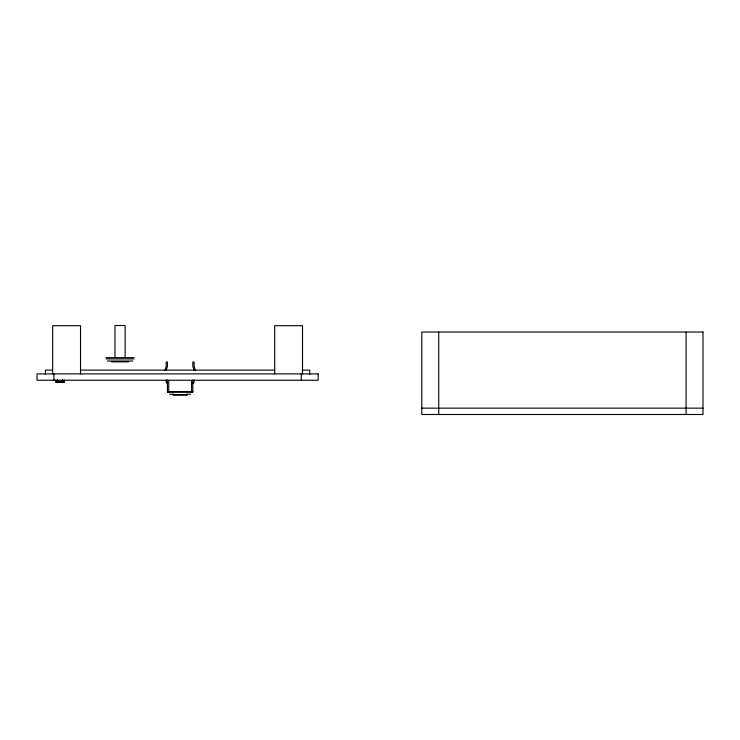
<?xml version="1.0" encoding="UTF-8"?>
<svg xmlns="http://www.w3.org/2000/svg" width="740" height="740" viewBox="0 0 740 740"><rect width="100%" height="100%" fill="white"/><g stroke="black" fill="none" stroke-linecap="round" stroke-linejoin="round"><path stroke-width="1.11" d="M165.02 370.185L166.13 366.476A1.23 1.23 0 0 0 166.186 366.124L166.186 362.082L167.453 362.082L167.453 366.124A1.23 1.23 0 0 1 167.397 366.476L166.287 370.185M106.098 357.642L134.014 357.642M106.098 358.918L134.014 358.918M107.374 361.028L132.738 361.028M111.601 361.879L128.51 361.879M52.216 370.13L45.455 370.13L45.455 374.394M80.475 370.13L274.845 370.13M302.253 370.13L309.746 370.13L309.746 374.394M57.517 381.526L62.465 381.526M57.507 381.822L62.586 381.822M55.815 382.164L57.507 382.164M62.586 382.164L64.278 382.164M167.406 383.218L167.453 383.218A1.23 1.23 0 0 1 166.186 381.997L166.186 379.981M192.826 383.218L192.863 383.218A1.23 1.23 0 0 0 194.093 381.997L194.093 379.981M167.481 391.682L192.788 391.682M167.481 392.098L192.788 392.098M169.59 394.217L173.771 394.217M186.499 394.217L190.689 394.217M172.735 394.642L187.535 394.642M173.179 395.058L187.1 395.058M421.8 408.147L703 408.147M195.258 370.185L194.139 366.476A1.23 1.23 0 0 1 194.093 366.124L194.093 362.082L192.826 362.082L192.826 366.124A1.23 1.23 0 0 0 192.872 366.476L193.982 370.185M686.082 332.038L686.082 414.493M438.718 332.038L438.718 414.493M302.521 373.894L302.521 325.693L274.679 325.693L274.679 373.894M301.282 373.894L301.282 380.24M192.826 380.046L192.826 392.098M191.558 380.295L191.558 392.098M168.72 380.295L168.72 392.098M167.453 380.046L167.453 392.098M125.134 357.587L125.134 325.507L114.978 325.507L114.978 357.587M80.521 373.894L80.521 325.693L52.679 325.693L52.679 373.894M64.278 380.018L64.278 381.997L55.815 381.997L55.815 380.018M62.586 379.518L62.586 381.997M57.507 379.518L57.507 381.997M53.918 373.894L53.918 380.24M703 332.038L421.8 332.038L421.8 414.493L703 414.493L703 332.038M318.2 373.894L37 373.894L37 380.24L318.2 380.24L318.2 373.894"/></g></svg>
